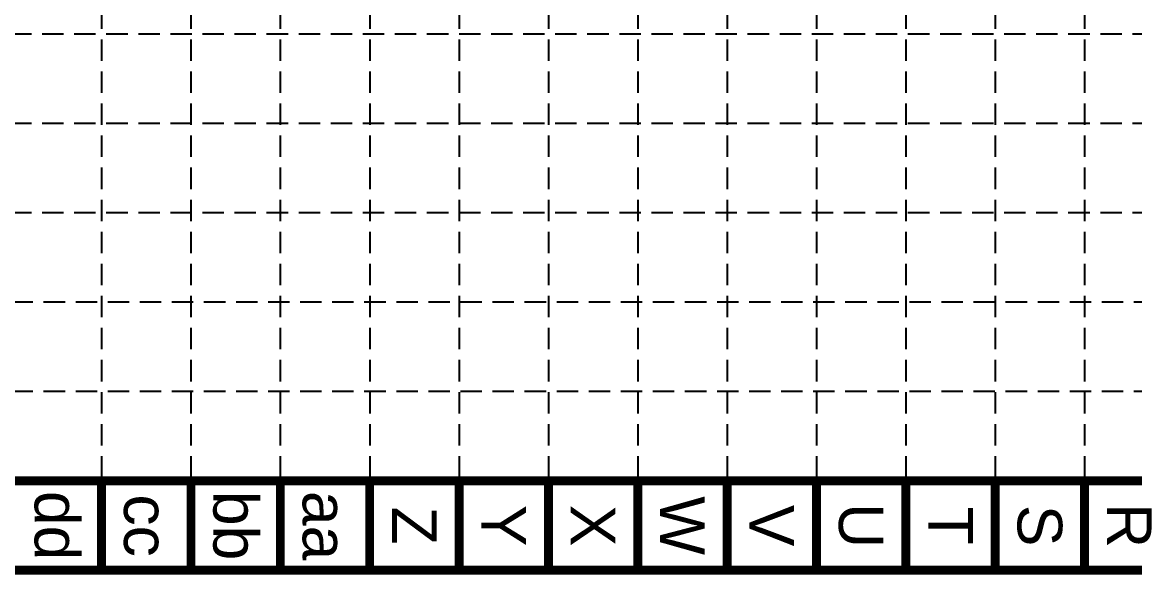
# Model space of a CAD drawing. Extents: x 8046 to 10141, y 6942 to 10292.
# Drawn here: x 8524 to 9175, y 6942 to 7266 of the extents above; entities that cross this region are included whole.
import ezdxf
from ezdxf.enums import TextEntityAlignment as Align

# ---------------------------------------------------------------- set-up
doc = ezdxf.new("R2010")
doc.units = 0
doc.header["$LTSCALE"] = 100
doc.header["$MEASUREMENT"] = 0
doc.linetypes.add('HIDDEN', pattern=[0.375, 0.25, -0.125])
doc.layers.add('BASE', color=7, linetype='CONTINUOUS')
doc.layers.add('GRID', color=254, linetype='HIDDEN')
doc.styles.get("Standard").update_dxf_attribs({"font": 'ARIAL.TTF'})

msp = doc.modelspace()

# ---------------------------------------------------------------- linework, layer by layer
at = {"layer": 'BASE', "color": 9}
msp.add_line((10086.11, 6997.27), (8100.61, 6997.27), dxfattribs=at)
at = {"layer": 'BASE', "const_width": 5.22}
for points in [[(8048.36, 10289.02), (8048.36, 6945.02), (10138.36, 6945.02), (10138.36, 10289.02)], [(8100.61, 10236.77), (8100.61, 6997.27), (10086.11, 6997.27), (10086.11, 10236.77)]]:
    msp.add_lwpolyline(points, close=True, dxfattribs=at)
for points in [[(8570.86, 6945.02), (8570.86, 6997.27)], [(8623.11, 6945.02), (8623.11, 6997.27)], [(8675.36, 6945.02), (8675.36, 6997.27)], [(8727.61, 6945.02), (8727.61, 6997.27)], [(8779.86, 6945.02), (8779.86, 6997.27)], [(8832.11, 6945.02), (8832.11, 6997.27)], [(8884.36, 6945.02), (8884.36, 6997.27)], [(8936.61, 6945.02), (8936.61, 6997.27)], [(8988.86, 6945.02), (8988.86, 6997.27)], [(9041.11, 6945.02), (9041.11, 6997.27)], [(9093.36, 6945.02), (9093.36, 6997.27)], [(9145.61, 6945.02), (9145.61, 6997.27)]]:
    msp.add_lwpolyline(points, dxfattribs=at)
at = {"layer": 'GRID', "color": 253, "linetype": 'HIDDEN', "ltscale": 0.5}
for p, q in [((8570.86, 10236.77), (8570.86, 6997.27)), ((8623.11, 10236.77), (8623.11, 6997.27)), ((8675.36, 10236.77), (8675.36, 6997.27)), ((8727.61, 10236.77), (8727.61, 6997.27)), ((8779.86, 10236.77), (8779.86, 6997.27)), ((8832.11, 10236.77), (8832.11, 6997.27)), ((8884.36, 10236.77), (8884.36, 6997.27)), ((8936.61, 10236.77), (8936.61, 6997.27)), ((8988.86, 10236.77), (8988.86, 6997.27)), ((9041.11, 10236.77), (9041.11, 6997.27)), ((9093.36, 10236.77), (9093.36, 6997.27)), ((9145.61, 10236.77), (9145.61, 6997.27)), ((10086.11, 7258.52), (8257.13, 7258.52)), ((10086.11, 7206.27), (8257.13, 7206.27)), ((10086.11, 7154.02), (8257.13, 7154.02)), ((10086.97, 7101.86), (8257.13, 7101.86)), ((10086.97, 7049.61), (8257.13, 7049.61))]:
    msp.add_line(p, q, dxfattribs=at)

# ---------------------------------------------------------------- texts
at = {"layer": 'BASE'}
for s, height, p in [('dd', 26.125, (8544.74, 6971.14)), ('cc', 26.125, (8596.99, 6971.14)), ('bb', 26.125, (8649.24, 6971.14)), ('aa', 26.125, (8701.49, 6971.14)), ('W', 26.12, (8910.49, 6971.14)), ('Z', 26.12, (8753.74, 6971.14)), ('Y', 26.12, (8805.99, 6971.14)), ('X', 26.12, (8858.24, 6971.14)), ('V', 26.12, (8962.74, 6971.14)), ('U', 26.12, (9014.99, 6971.14)), ('T', 26.12, (9067.24, 6971.14)), ('S', 26.12, (9119.49, 6971.14)), ('R', 26.12, (9171.74, 6971.14))]:
    msp.add_text(s, height=height, rotation=270, dxfattribs=at).set_placement(p, align=Align.MIDDLE_CENTER)

doc.saveas('drawing.dxf')
